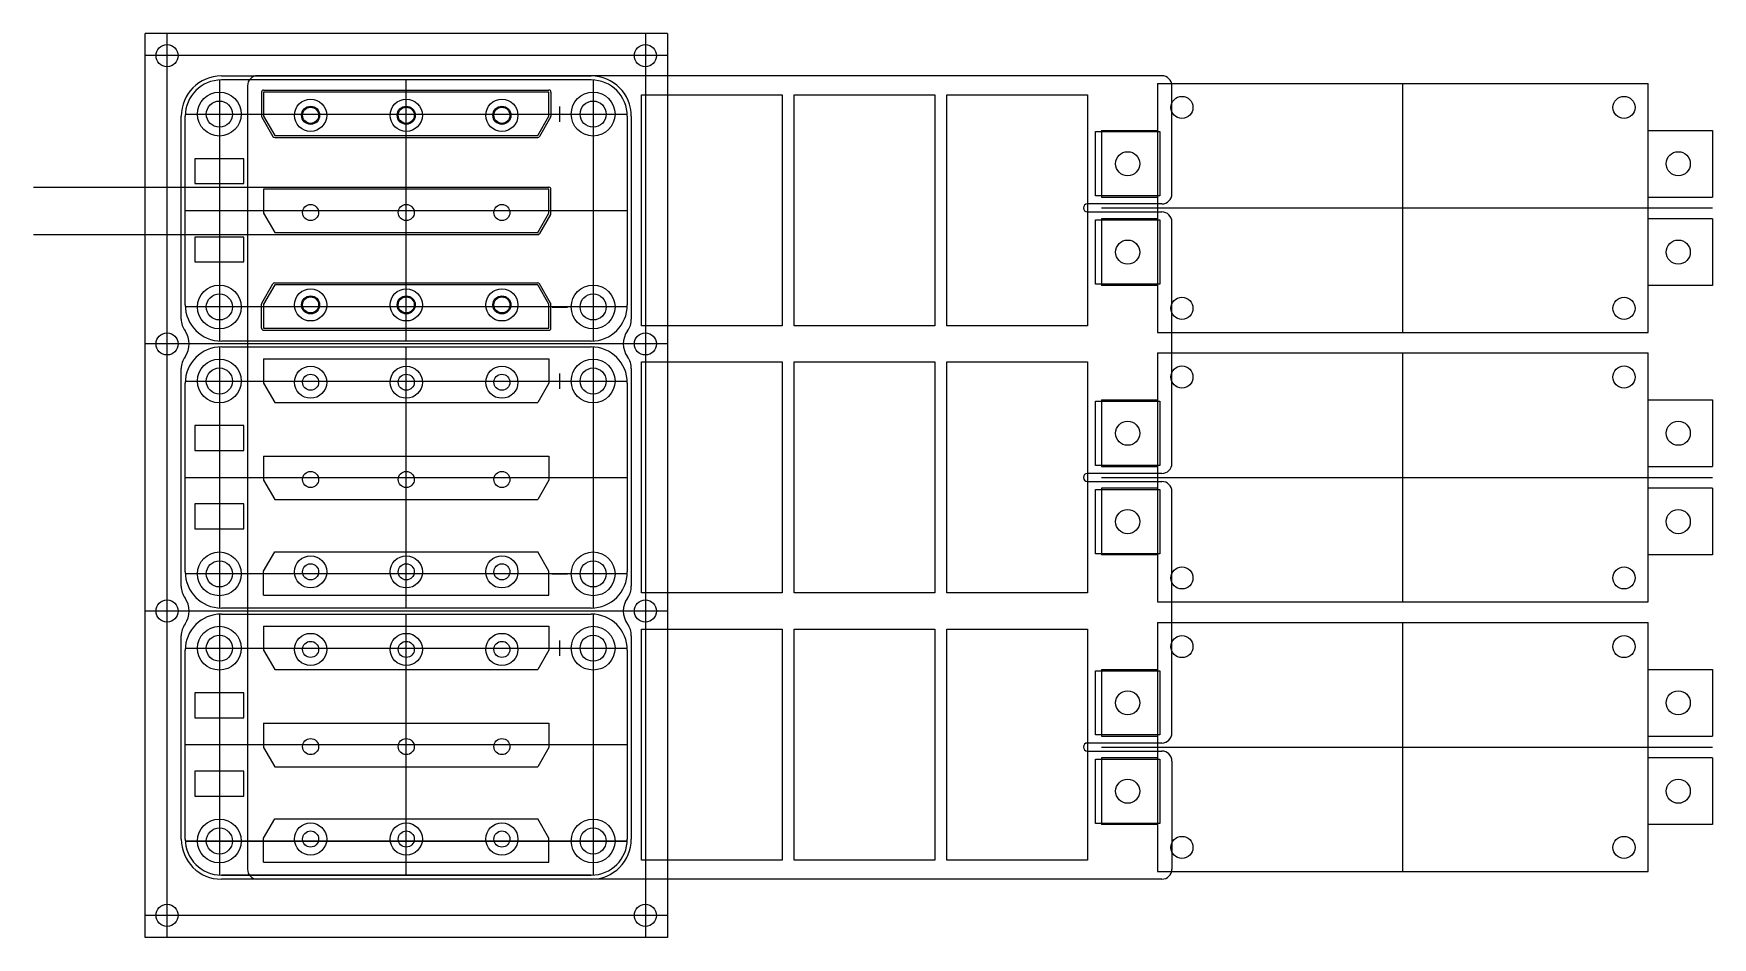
# Model space of a CAD drawing. Extents: x -93 to 325, y -114 to 111.
import ezdxf

# ---------------------------------------------------------------- set-up
doc = ezdxf.new("R2010")
doc.units = 0
doc.header["$LTSCALE"] = 10
doc.layers.add('BLACK', color=7, linetype='CONTINUOUS')
doc.layers.add('Layer_1', color=7, linetype='CONTINUOUS')

msp = doc.modelspace()

# ---------------------------------------------------------------- linework, layer by layer
at = {"layer": 'BLACK', "color": 7, "linetype": 'CONTINUOUS'}
for p, q in [((-46.5, 98.95), (-46.5, 33.95)), ((46, 98.95), (-46, 98.95)), ((-39.5, 97.5), (-39.5, -97.5)), ((188, 100), (-37, 100)), ((0, 33.95), (0, 98.95)), ((46.5, 98.95), (46.5, 33.95)), ((186.95, 98.1), (186.95, 36.1)), ((186.95, 98.1), (309.05, 98.1)), ((190.5, 70.6), (190.5, 97.5)), ((248, 36.1), (248, 98.1)), ((309.05, 36.1), (309.05, 98.1)), ((35.5, 95.95), (-35.5, 95.95)), ((-35.5, 95.95), (-35.5, 89.95)), ((35.5, 89.95), (35.5, 95.95)), ((38.25, 88.54), (38.25, 92.35)), ((58.5, 95.25), (93.5, 95.25)), ((58.5, 37.75), (58.5, 95.25)), ((93.5, 95.25), (93.5, 37.75)), ((96.5, 95.25), (131.5, 95.25)), ((96.5, 37.75), (96.5, 95.25)), ((131.5, 95.25), (131.5, 37.75)), ((134.5, 95.25), (169.5, 95.25)), ((134.5, 37.75), (134.5, 95.25)), ((169.5, 95.25), (169.5, 37.75)), ((-55, 90.45), (55, 90.45)), ((-55, 42.95), (-55, 89.95)), ((-35.5, 89.95), (-32.73, 85.15)), ((32.73, 85.15), (35.5, 89.95)), ((36.34, 90.44), (40.16, 90.44)), ((55, 89.95), (55, 42.95)), ((-32.73, 85.15), (32.73, 85.15)), ((171.5, 70.1), (171.5, 86.1)), ((171.5, 86.1), (187.5, 86.1)), ((173, 86.4), (173, 69.8)), ((173, 86.4), (186.95, 86.4)), ((187.5, 86.1), (187.5, 70.1)), ((309.05, 86.4), (325, 86.4)), ((325, 86.4), (325, 69.8)), ((-52.6, 79.35), (-52.6, 73.15)), ((-40.4, 79.35), (-52.6, 79.35)), ((-40.4, 73.15), (-40.4, 79.35)), ((-52.6, 73.15), (-40.4, 73.15)), ((35.5, 71.75), (-35.5, 71.75)), ((-35.5, 71.75), (-35.5, 65.75)), ((35.5, 65.75), (35.5, 71.75)), ((188, 68.1), (169.5, 68.1)), ((187.5, 70.1), (171.5, 70.1)), ((173, 69.8), (186.95, 69.8)), ((173, 67.1), (325, 67.1)), ((309.05, 69.8), (325, 69.8)), ((-55, 66.45), (55, 66.45)), ((-35.5, 65.75), (-32.73, 60.95)), ((32.73, 60.95), (35.5, 65.75)), ((169.5, 66.1), (188, 66.1)), ((171.5, 48.1), (171.5, 64.1)), ((171.5, 64.1), (187.5, 64.1)), ((173, 64.4), (173, 47.8)), ((186.95, 64.4), (173, 64.4)), ((187.5, 64.1), (187.5, 48.1)), ((190.5, 3.5), (190.5, 63.6)), ((325, 64.4), (309.05, 64.4)), ((325, 64.4), (325, 47.8)), ((-52.6, 59.85), (-52.6, 53.65)), ((-40.4, 59.85), (-52.6, 59.85)), ((-40.4, 53.65), (-40.4, 59.85)), ((-32.73, 60.95), (32.73, 60.95)), ((-52.6, 53.65), (-40.4, 53.65)), ((-32.73, 47.95), (-35.5, 43.15)), ((32.73, 47.95), (-32.73, 47.95)), ((35.5, 43.15), (32.73, 47.95)), ((187.5, 48.1), (171.5, 48.1)), ((186.95, 47.8), (173, 47.8)), ((325, 47.8), (309.05, 47.8)), ((55, 42.45), (-55, 42.45)), ((-35.5, 43.15), (-35.5, 37.15)), ((35.5, 37.15), (35.5, 43.15)), ((36.34, 42.42), (40.16, 42.42)), ((93.5, 37.75), (58.5, 37.75)), ((131.5, 37.75), (96.5, 37.75)), ((169.5, 37.75), (134.5, 37.75)), ((46, 33.95), (-46, 33.95)), ((-35.5, 37.15), (35.5, 37.15)), ((186.95, 36.1), (309.05, 36.1)), ((-46.5, 32.5), (-46.5, -32.5)), ((-46, 32.5), (46, 32.5)), ((-35.5, 29.5), (35.5, 29.5)), ((-35.5, 29.5), (-35.5, 23.5)), ((0, -32.5), (0, 32.5)), ((35.5, 29.5), (35.5, 23.5)), ((46.5, 32.5), (46.5, -32.5)), ((186.95, 31), (186.95, -31)), ((186.95, 31), (309.05, 31)), ((248, -31), (248, 31)), ((309.05, -31), (309.05, 31)), ((38.25, 22.09), (38.25, 25.9)), ((58.5, 28.75), (93.5, 28.75)), ((58.5, -28.75), (58.5, 28.75)), ((93.5, 28.75), (93.5, -28.75)), ((96.5, 28.75), (131.5, 28.75)), ((96.5, -28.75), (96.5, 28.75)), ((131.5, 28.75), (131.5, -28.75)), ((134.5, 28.75), (169.5, 28.75)), ((134.5, -28.75), (134.5, 28.75)), ((169.5, 28.75), (169.5, -28.75)), ((-55, 24), (55, 24)), ((-55, -23.5), (-55, 23.5)), ((-35.5, 23.5), (-32.73, 18.7)), ((35.5, 23.5), (32.73, 18.7)), ((36.34, 23.99), (40.16, 23.99)), ((55, 23.5), (55, -23.5)), ((-32.73, 18.7), (32.73, 18.7)), ((171.5, 3), (171.5, 19)), ((171.5, 19), (187.5, 19)), ((173, 19.3), (173, 2.7)), ((173, 19.3), (186.95, 19.3)), ((187.5, 19), (187.5, 3)), ((309.05, 19.3), (325, 19.3)), ((325, 19.3), (325, 2.7)), ((-52.6, 12.9), (-52.6, 6.7)), ((-40.4, 12.9), (-52.6, 12.9)), ((-40.4, 6.7), (-40.4, 12.9)), ((-52.6, 6.7), (-40.4, 6.7)), ((-35.5, 5.3), (35.5, 5.3)), ((-35.5, 5.3), (-35.5, -0.7)), ((35.5, 5.3), (35.5, -0.7)), ((-55, 0), (55, 0)), ((188, 1), (169.5, 1)), ((187.5, 3), (171.5, 3)), ((173, 2.7), (186.95, 2.7)), ((173, 0), (325, 0)), ((309.05, 2.7), (325, 2.7)), ((-35.5, -0.7), (-32.73, -5.5)), ((35.5, -0.7), (32.73, -5.5)), ((169.5, -1), (188, -1)), ((171.5, -19), (171.5, -3)), ((171.5, -3), (187.5, -3)), ((173, -2.7), (173, -19.3)), ((186.95, -2.7), (173, -2.7)), ((187.5, -3), (187.5, -19)), ((190.5, -63.6), (190.5, -3.5)), ((325, -2.7), (309.05, -2.7)), ((325, -2.7), (325, -19.3)), ((-52.6, -6.6), (-52.6, -12.8)), ((-40.4, -6.6), (-52.6, -6.6)), ((-40.4, -12.8), (-40.4, -6.6)), ((-32.73, -5.5), (32.73, -5.5)), ((-52.6, -12.8), (-40.4, -12.8)), ((-35.5, -23.3), (-32.73, -18.5)), ((-32.73, -18.5), (32.73, -18.5)), ((35.5, -23.3), (32.73, -18.5)), ((187.5, -19), (171.5, -19)), ((186.95, -19.3), (173, -19.3)), ((325, -19.3), (309.05, -19.3)), ((55, -24), (-55, -24)), ((-35.5, -29.3), (-35.5, -23.3)), ((35.5, -29.3), (35.5, -23.3)), ((36.34, -24.03), (40.16, -24.03)), ((93.5, -28.75), (58.5, -28.75)), ((131.5, -28.75), (96.5, -28.75)), ((169.5, -28.75), (134.5, -28.75)), ((46, -32.5), (-46, -32.5)), ((-35.5, -29.3), (35.5, -29.3)), ((186.95, -31), (309.05, -31)), ((-46.5, -34), (-46.5, -99)), ((-46.5, -34), (-46.5, -99)), ((-46, -34), (46, -34)), ((-46, -34), (46, -34)), ((-35.5, -37), (35.5, -37)), ((-35.5, -37), (-35.5, -43)), ((-35.5, -37), (35.5, -37)), ((-35.5, -37), (-35.5, -43)), ((0, -99), (0, -34)), ((0, -99), (0, -34)), ((35.5, -37), (35.5, -43)), ((35.5, -37), (35.5, -43)), ((46.5, -34), (46.5, -99)), ((46.5, -34), (46.5, -99)), ((186.95, -36.1), (186.95, -98.1)), ((186.95, -36.1), (309.05, -36.1)), ((248, -98.1), (248, -36.1)), ((309.05, -98.1), (309.05, -36.1)), ((38.25, -44.41), (38.25, -40.6)), ((38.25, -44.41), (38.25, -40.6)), ((58.5, -37.75), (93.5, -37.75)), ((58.5, -95.25), (58.5, -37.75)), ((93.5, -37.75), (93.5, -95.25)), ((96.5, -37.75), (131.5, -37.75)), ((96.5, -95.25), (96.5, -37.75)), ((131.5, -37.75), (131.5, -95.25)), ((134.5, -37.75), (169.5, -37.75)), ((134.5, -95.25), (134.5, -37.75)), ((169.5, -37.75), (169.5, -95.25)), ((-55, -42.5), (55, -42.5)), ((-55, -42.5), (55, -42.5)), ((-55, -90), (-55, -43)), ((-55, -90), (-55, -43)), ((-35.5, -43), (-32.73, -47.8)), ((-35.5, -43), (-32.73, -47.8)), ((35.5, -43), (32.73, -47.8)), ((35.5, -43), (32.73, -47.8)), ((36.34, -42.51), (40.16, -42.51)), ((36.34, -42.51), (40.16, -42.51)), ((55, -43), (55, -90)), ((55, -43), (55, -90)), ((-32.73, -47.8), (32.73, -47.8)), ((-32.73, -47.8), (32.73, -47.8)), ((171.5, -64.1), (171.5, -48.1)), ((171.5, -48.1), (187.5, -48.1)), ((173, -47.8), (173, -64.4)), ((173, -47.8), (186.95, -47.8)), ((187.5, -48.1), (187.5, -64.1)), ((309.05, -47.8), (325, -47.8)), ((325, -47.8), (325, -64.4)), ((-52.6, -53.6), (-52.6, -59.8)), ((-40.4, -53.6), (-52.6, -53.6)), ((-52.6, -53.6), (-52.6, -59.8)), ((-40.4, -53.6), (-52.6, -53.6)), ((-40.4, -59.8), (-40.4, -53.6)), ((-40.4, -59.8), (-40.4, -53.6)), ((-52.6, -59.8), (-40.4, -59.8)), ((-52.6, -59.8), (-40.4, -59.8)), ((-35.5, -61.2), (35.5, -61.2)), ((-35.5, -61.2), (-35.5, -67.2)), ((-35.5, -61.2), (35.5, -61.2)), ((-35.5, -61.2), (-35.5, -67.2)), ((35.5, -61.2), (35.5, -67.2)), ((35.5, -61.2), (35.5, -67.2)), ((-55, -66.5), (55, -66.5)), ((-55, -66.5), (55, -66.5)), ((188, -66.1), (169.5, -66.1)), ((187.5, -64.1), (171.5, -64.1)), ((173, -64.4), (186.95, -64.4)), ((309.05, -64.4), (325, -64.4)), ((-35.5, -67.2), (-32.73, -72)), ((-35.5, -67.2), (-32.73, -72)), ((35.5, -67.2), (32.73, -72)), ((35.5, -67.2), (32.73, -72)), ((169.5, -68.1), (188, -68.1)), ((171.5, -86.1), (171.5, -70.1)), ((171.5, -70.1), (187.5, -70.1)), ((173, -67.1), (325, -67.1)), ((173, -69.8), (173, -86.4)), ((186.95, -69.8), (173, -69.8)), ((187.5, -70.1), (187.5, -86.1)), ((190.5, -70.6), (190.5, -97.5)), ((325, -69.8), (309.05, -69.8)), ((325, -69.8), (325, -86.4)), ((-52.6, -73.1), (-52.6, -79.3)), ((-40.4, -73.1), (-52.6, -73.1)), ((-52.6, -73.1), (-52.6, -79.3)), ((-40.4, -73.1), (-52.6, -73.1)), ((-40.4, -79.3), (-40.4, -73.1)), ((-40.4, -79.3), (-40.4, -73.1)), ((-32.73, -72), (32.73, -72)), ((-32.73, -72), (32.73, -72)), ((-52.6, -79.3), (-40.4, -79.3)), ((-52.6, -79.3), (-40.4, -79.3)), ((-35.5, -89.8), (-32.73, -85)), ((-35.5, -89.8), (-32.73, -85)), ((-32.73, -85), (32.73, -85)), ((-32.73, -85), (32.73, -85)), ((35.5, -89.8), (32.73, -85)), ((35.5, -89.8), (32.73, -85)), ((187.5, -86.1), (171.5, -86.1)), ((186.95, -86.4), (173, -86.4)), ((325, -86.4), (309.05, -86.4)), ((-55, -90.5), (55, -90.5)), ((55, -90.5), (-55, -90.5)), ((-35.5, -95.8), (-35.5, -89.8)), ((-35.5, -95.8), (-35.5, -89.8)), ((35.5, -95.8), (35.5, -89.8)), ((35.5, -95.8), (35.5, -89.8)), ((36.34, -90.53), (40.16, -90.53)), ((36.34, -90.53), (40.16, -90.53)), ((-35.5, -95.8), (35.5, -95.8)), ((-35.5, -95.8), (35.5, -95.8)), ((93.5, -95.25), (58.5, -95.25)), ((131.5, -95.25), (96.5, -95.25)), ((169.5, -95.25), (134.5, -95.25)), ((46, -99), (-46, -99)), ((-46, -99), (46, -99)), ((188, -100), (-37, -100)), ((186.95, -98.1), (309.05, -98.1))]:
    msp.add_line(p, q, dxfattribs=at)
for centre, radius in [((-46.5, 90.45), 5.45), ((-46.5, 90.45), 3.25), ((-23.8, 90.15), 4), ((-23.8, 90.15), 2), ((0, 90.15), 4), ((0, 90.15), 2), ((23.8, 90.15), 4), ((23.8, 90.15), 2), ((46.5, 90.45), 5.45), ((46.5, 90.45), 3.25), ((193, 92.1), 2.75), ((303, 92.1), 2.75), ((179.5, 78.1), 3), ((316.5, 78.1), 3), ((-23.8, 65.95), 2), ((0, 65.95), 2), ((23.8, 65.95), 2), ((179.5, 56.1), 3), ((316.5, 56.1), 3), ((-46.5, 42.45), 5.45), ((-23.8, 42.95), 4), ((0, 42.95), 4), ((23.8, 42.95), 4), ((46.5, 42.45), 5.45), ((-46.5, 42.45), 3.25), ((-23.8, 42.95), 2), ((0, 42.95), 2), ((23.8, 42.95), 2), ((46.5, 42.45), 3.25), ((193, 42.1), 2.75), ((303, 42.1), 2.75), ((-46.5, 24), 5.45), ((46.5, 24), 5.45), ((-46.5, 24), 3.25), ((-23.8, 23.7), 4), ((-23.8, 23.7), 2), ((0, 23.7), 4), ((0, 23.7), 2), ((23.8, 23.7), 4), ((23.8, 23.7), 2), ((46.5, 24), 3.25), ((193, 25), 2.75), ((303, 25), 2.75), ((179.5, 11), 3), ((316.5, 11), 3), ((-23.8, -0.5), 2), ((0, -0.5), 2), ((23.8, -0.5), 2), ((179.5, -11), 3), ((316.5, -11), 3), ((-46.5, -24), 5.45), ((-46.5, -24), 3.25), ((-23.8, -23.5), 4), ((0, -23.5), 4), ((23.8, -23.5), 4), ((46.5, -24), 5.45), ((46.5, -24), 3.25), ((-23.8, -23.5), 2), ((0, -23.5), 2), ((23.8, -23.5), 2), ((193, -25), 2.75), ((303, -25), 2.75), ((-46.5, -42.5), 5.45), ((-46.5, -42.5), 5.45), ((46.5, -42.5), 5.45), ((46.5, -42.5), 5.45), ((-46.5, -42.5), 3.25), ((-46.5, -42.5), 3.25), ((-23.8, -42.8), 4), ((-23.8, -42.8), 4), ((-23.8, -42.8), 2), ((-23.8, -42.8), 2), ((0, -42.8), 4), ((0, -42.8), 4), ((0, -42.8), 2), ((0, -42.8), 2), ((23.8, -42.8), 4), ((23.8, -42.8), 4), ((23.8, -42.8), 2), ((23.8, -42.8), 2), ((46.5, -42.5), 3.25), ((46.5, -42.5), 3.25), ((193, -42.1), 2.75), ((303, -42.1), 2.75), ((179.5, -56.1), 3), ((316.5, -56.1), 3), ((-23.8, -67), 2), ((-23.8, -67), 2), ((0, -67), 2), ((0, -67), 2), ((23.8, -67), 2), ((23.8, -67), 2), ((179.5, -78.1), 3), ((316.5, -78.1), 3), ((-46.5, -90.5), 5.45), ((-46.5, -90.5), 5.45), ((-46.5, -90.5), 3.25), ((-46.5, -90.5), 3.25), ((-23.8, -90), 4), ((-23.8, -90), 4), ((0, -90), 4), ((0, -90), 4), ((23.8, -90), 4), ((23.8, -90), 4), ((46.5, -90.5), 5.45), ((46.5, -90.5), 5.45), ((46.5, -90.5), 3.25), ((46.5, -90.5), 3.25), ((-23.8, -90), 2), ((-23.8, -90), 2), ((0, -90), 2), ((0, -90), 2), ((23.8, -90), 2), ((23.8, -90), 2), ((193, -92.1), 2.75), ((303, -92.1), 2.75)]:
    msp.add_circle(centre, radius, dxfattribs=at)
for centre, radius, start, end in [((-46, 89.95), 9, 90, 180), ((-37, 97.5), 2.5, 90, 180), ((46, 89.95), 9, 0, 90), ((188, 97.5), 2.5, 0, 90), ((169.5, 67.1), 1, 90, 270), ((188, 70.6), 2.5, 270, 0), ((188, 63.6), 2.5, 0, 90), ((-46, 42.95), 9, 180, 270), ((46, 42.95), 9, 270, 0), ((-46, 23.5), 9, 90, 180), ((46, 23.5), 9, 0, 90), ((169.5, 0), 1, 90, 270), ((188, 3.5), 2.5, 270, 0), ((188, -3.5), 2.5, 0, 90), ((-46, -23.5), 9, 180, 270), ((46, -23.5), 9, 270, 0), ((-46, -43), 9, 90, 180), ((-46, -43), 9, 90, 180), ((46, -43), 9, 0, 90), ((46, -43), 9, 0, 90), ((169.5, -67.1), 1, 90, 270), ((188, -63.6), 2.5, 270, 0), ((188, -70.6), 2.5, 0, 90), ((-46, -90), 9, 180, 270), ((-46, -90), 9, 180, 270), ((46, -90), 9, 270, 0), ((46, -90), 9, 270, 0), ((-37, -97.5), 2.5, 180, 270), ((188, -97.5), 2.5, 270, 0)]:
    msp.add_arc(centre, radius, start, end, dxfattribs=at)
at = {"layer": 'Layer_1', "color": 5, "linetype": 'CONTINUOUS'}
for p, q in [((-65, -114.5), (-65, 110.5)), ((65, 110.5), (-65, 110.5)), ((65, 110.5), (65, -114.5)), ((-46, 99.95), (46, 99.95)), ((-56, 39.41), (-56, 89.95)), ((56, 89.95), (56, 39.41)), ((-56, -27.09), (-56, 27.09)), ((56, 27.09), (56, -27.09)), ((-56, -90), (-56, -39.41)), ((56, -39.41), (56, -90)), ((46, -100), (-46, -100)), ((65, -114.5), (-65, -114.5))]:
    msp.add_line(p, q, dxfattribs=at)
at = {"layer": 'Layer_1', "color": 7, "linetype": 'CONTINUOUS'}
for p, q in [((-59.5, -114.5), (-59.5, 110.5)), ((59.5, 110.5), (59.5, -114.5)), ((65, 105), (-65, 105)), ((65, 33.25), (-65, 33.25)), ((65, -33.25), (-65, -33.25)), ((65, -109), (-65, -109))]:
    msp.add_line(p, q, dxfattribs=at)
at = {"layer": 'Layer_1', "color": 1, "linetype": 'CONTINUOUS'}
for p, q in [((-35.5, 96.45), (35.5, 96.45)), ((-36, 95.95), (-36, 89.95)), ((36, 95.95), (36, 89.95)), ((-35.93, 89.7), (-33.16, 84.9)), ((35.93, 89.7), (33.16, 84.9)), ((-32.73, 84.65), (32.73, 84.65)), ((-92.73, 72.25), (35.5, 72.25)), ((36, 65.75), (36, 71.75)), ((35.93, 65.5), (33.16, 60.7)), ((-92.73, 60.45), (32.73, 60.45)), ((-35.93, 43.4), (-33.16, 48.2)), ((-32.73, 48.45), (32.73, 48.45)), ((35.93, 43.4), (33.16, 48.2)), ((-36, 37.15), (-36, 43.15)), ((36, 37.15), (36, 43.15)), ((-35.5, 36.65), (35.5, 36.65))]:
    msp.add_line(p, q, dxfattribs=at)
at = {"layer": 'Layer_1', "color": 5, "linetype": 'CONTINUOUS'}
for centre in [(-59.5, 105), (59.5, 105), (-59.5, -109), (59.5, -109)]:
    msp.add_circle(centre, 2.75, dxfattribs=at)
at = {"layer": 'Layer_1', "color": 1, "linetype": 'CONTINUOUS'}
for centre in [(-23.8, 90.15), (0, 90.15), (23.8, 90.15), (-23.8, 42.95), (0, 42.95), (23.8, 42.95)]:
    msp.add_circle(centre, 2.25, dxfattribs=at)
at = {"layer": 'Layer_1', "color": 7, "linetype": 'CONTINUOUS'}
for centre in [(-59.5, 33.25), (59.5, 33.25), (-59.5, -33.25), (59.5, -33.25)]:
    msp.add_circle(centre, 2.75, dxfattribs=at)
at = {"layer": 'Layer_1', "color": 5, "linetype": 'CONTINUOUS'}
for centre, radius, start, end in [((-46, 89.95), 10, 90, 180), ((46, 89.95), 10, 0, 90), ((-51, 39.41), 5, 180, 215.9506), ((51, 39.41), 5, 324.0494, 0), ((-59.5, 33.25), 5.5, 324.0494, 35.9506), ((59.5, 33.25), 5.5, 144.0494, 215.9506), ((-51, 27.09), 5, 144.0494, 180), ((51, 27.09), 5, 0, 35.9506), ((-51, -27.09), 5, 180, 215.9506), ((51, -27.09), 5, 324.0494, 0), ((-59.5, -33.25), 5.5, 324.0494, 35.9506), ((59.5, -33.25), 5.5, 144.0494, 215.9506), ((-51, -39.41), 5, 144.0494, 180), ((51, -39.41), 5, 0, 35.9506), ((-46, -90), 10, 180, 270), ((46, -90), 10, 270, 0)]:
    msp.add_arc(centre, radius, start, end, dxfattribs=at)
at = {"layer": 'Layer_1', "color": 1, "linetype": 'CONTINUOUS'}
for centre, start, end in [((-35.5, 95.95), 90, 180), ((35.5, 95.95), 0, 90), ((-35.5, 89.95), 180, 210.0002), ((35.5, 89.95), 330.0025, 0), ((-32.73, 85.15), 210.0002, 270), ((32.73, 85.15), 270, 330.0025), ((35.5, 71.75), 0, 90), ((35.5, 65.75), 330.0025, 0), ((32.73, 60.95), 270, 330.0025), ((-32.73, 47.95), 90, 149.9998), ((32.73, 47.95), 29.9975, 90), ((-35.5, 43.15), 149.9998, 180), ((35.5, 43.15), 0, 29.9975), ((-35.5, 37.15), 180, 270), ((35.5, 37.15), 270, 0)]:
    msp.add_arc(centre, 0.5, start, end, dxfattribs=at)

doc.saveas('drawing.dxf')
